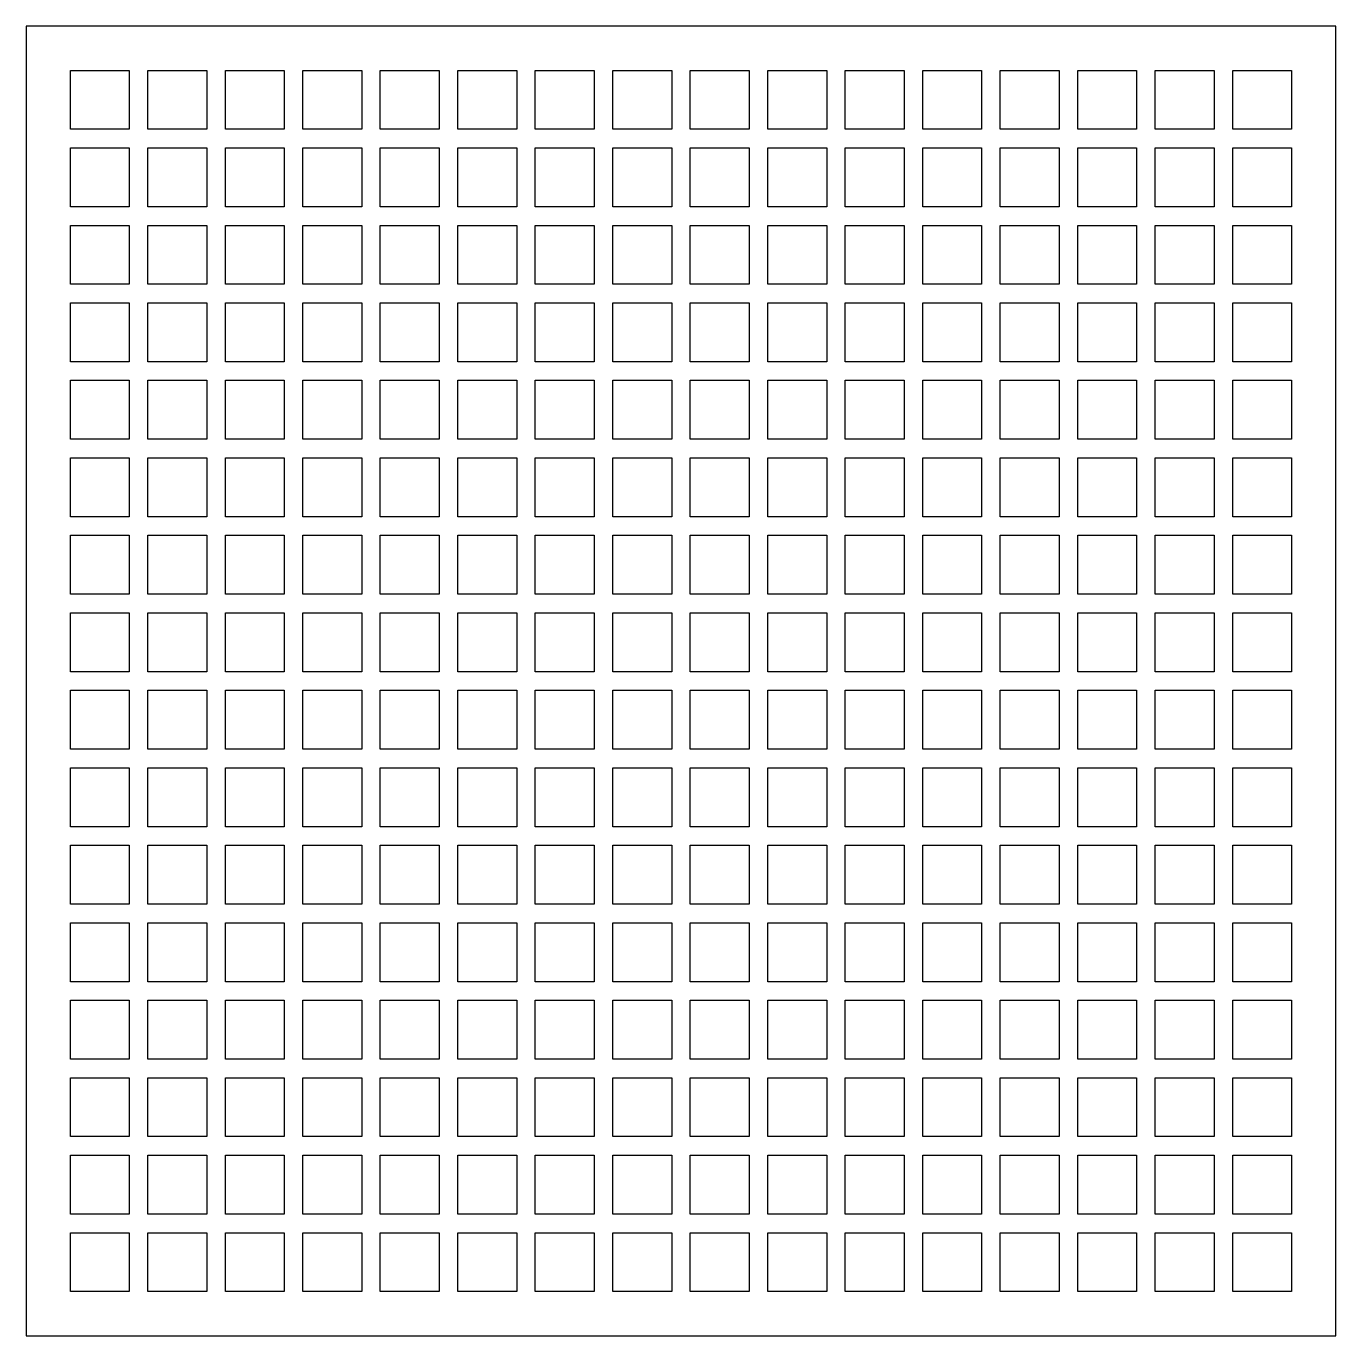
# Model space of a CAD drawing. Header units: metres. Extents: x 0 to 1167, y 0 to 1167.
# Drawn here: x 603 to 1167, y 0 to 563 of the extents above; entities that cross this region are included whole.
import ezdxf

# ---------------------------------------------------------------- set-up
doc = ezdxf.new("R2010")
doc.units = ezdxf.units.M

msp = doc.modelspace()

# ---------------------------------------------------------------- linework, layer by layer
for p, q in [((1166.67, 563.333), (603.333, 563.333)), ((603.333, 563.333), (603.333, 0)), ((1166.67, 0), (1166.67, 563.333)), ((622.333, 518.999), (622.333, 544.333)), ((622.333, 544.333), (647.666, 544.333)), ((647.666, 544.333), (647.666, 518.999)), ((655.666, 518.999), (655.666, 544.333)), ((655.666, 544.333), (680.999, 544.333)), ((680.999, 544.333), (680.999, 518.999)), ((688.999, 518.999), (688.999, 544.333)), ((688.999, 544.333), (714.333, 544.333)), ((714.333, 544.333), (714.333, 518.999)), ((722.333, 518.999), (722.333, 544.333)), ((722.333, 544.333), (747.666, 544.333)), ((747.666, 544.333), (747.666, 518.999)), ((755.666, 518.999), (755.666, 544.333)), ((755.666, 544.333), (780.999, 544.333)), ((780.999, 544.333), (780.999, 518.999)), ((788.999, 518.999), (788.999, 544.333)), ((788.999, 544.333), (814.333, 544.333)), ((814.333, 544.333), (814.333, 518.999)), ((822.333, 518.999), (822.333, 544.333)), ((822.333, 544.333), (847.666, 544.333)), ((847.666, 544.333), (847.666, 518.999)), ((855.666, 518.999), (855.666, 544.333)), ((855.666, 544.333), (880.999, 544.333)), ((880.999, 544.333), (880.999, 518.999)), ((888.999, 518.999), (888.999, 544.333)), ((888.999, 544.333), (914.332, 544.333)), ((914.332, 544.333), (914.332, 518.999)), ((922.332, 518.999), (922.332, 544.333)), ((922.332, 544.333), (947.666, 544.333)), ((947.666, 544.333), (947.666, 518.999)), ((955.666, 518.999), (955.666, 544.333)), ((955.666, 544.333), (980.999, 544.333)), ((980.999, 544.333), (980.999, 518.999)), ((988.999, 518.999), (988.999, 544.333)), ((988.999, 544.333), (1014.33, 544.333)), ((1014.33, 544.333), (1014.33, 518.999)), ((1022.33, 518.999), (1022.33, 544.333)), ((1022.33, 544.333), (1047.67, 544.333)), ((1047.67, 544.333), (1047.67, 518.999)), ((1055.67, 518.999), (1055.67, 544.333)), ((1055.67, 544.333), (1081, 544.333)), ((1081, 544.333), (1081, 518.999)), ((1089, 518.999), (1089, 544.333)), ((1089, 544.333), (1114.33, 544.333)), ((1114.33, 544.333), (1114.33, 518.999)), ((1122.33, 518.999), (1122.33, 544.333)), ((1122.33, 544.333), (1147.67, 544.333)), ((1147.67, 544.333), (1147.67, 518.999)), ((647.666, 518.999), (622.333, 518.999)), ((680.999, 518.999), (655.666, 518.999)), ((714.333, 518.999), (688.999, 518.999)), ((747.666, 518.999), (722.333, 518.999)), ((780.999, 518.999), (755.666, 518.999)), ((814.333, 518.999), (788.999, 518.999)), ((847.666, 518.999), (822.333, 518.999)), ((880.999, 518.999), (855.666, 518.999)), ((914.332, 518.999), (888.999, 518.999)), ((947.666, 518.999), (922.332, 518.999)), ((980.999, 518.999), (955.666, 518.999)), ((1014.33, 518.999), (988.999, 518.999)), ((1047.67, 518.999), (1022.33, 518.999)), ((1081, 518.999), (1055.67, 518.999)), ((1114.33, 518.999), (1089, 518.999)), ((1147.67, 518.999), (1122.33, 518.999)), ((622.333, 485.666), (622.333, 510.999)), ((622.333, 510.999), (647.666, 510.999)), ((647.666, 510.999), (647.666, 485.666)), ((655.666, 485.666), (655.666, 510.999)), ((655.666, 510.999), (680.999, 510.999)), ((680.999, 510.999), (680.999, 485.666)), ((688.999, 485.666), (688.999, 510.999)), ((688.999, 510.999), (714.333, 510.999)), ((714.333, 510.999), (714.333, 485.666)), ((722.333, 485.666), (722.333, 510.999)), ((722.333, 510.999), (747.666, 510.999)), ((747.666, 510.999), (747.666, 485.666)), ((755.666, 485.666), (755.666, 510.999)), ((755.666, 510.999), (780.999, 510.999)), ((780.999, 510.999), (780.999, 485.666)), ((788.999, 485.666), (788.999, 510.999)), ((788.999, 510.999), (814.333, 510.999)), ((814.333, 510.999), (814.333, 485.666)), ((822.333, 485.666), (822.333, 510.999)), ((822.333, 510.999), (847.666, 510.999)), ((847.666, 510.999), (847.666, 485.666)), ((855.666, 485.666), (855.666, 510.999)), ((855.666, 510.999), (880.999, 510.999)), ((880.999, 510.999), (880.999, 485.666)), ((888.999, 485.666), (888.999, 510.999)), ((888.999, 510.999), (914.332, 510.999)), ((914.332, 510.999), (914.332, 485.666)), ((922.332, 485.666), (922.332, 510.999)), ((922.332, 510.999), (947.666, 510.999)), ((947.666, 510.999), (947.666, 485.666)), ((955.666, 485.666), (955.666, 510.999)), ((955.666, 510.999), (980.999, 510.999)), ((980.999, 510.999), (980.999, 485.666)), ((988.999, 485.666), (988.999, 510.999)), ((988.999, 510.999), (1014.33, 510.999)), ((1014.33, 510.999), (1014.33, 485.666)), ((1022.33, 485.666), (1022.33, 510.999)), ((1022.33, 510.999), (1047.67, 510.999)), ((1047.67, 510.999), (1047.67, 485.666)), ((1055.67, 485.666), (1055.67, 510.999)), ((1055.67, 510.999), (1081, 510.999)), ((1081, 510.999), (1081, 485.666)), ((1089, 485.666), (1089, 510.999)), ((1089, 510.999), (1114.33, 510.999)), ((1114.33, 510.999), (1114.33, 485.666)), ((1122.33, 485.666), (1122.33, 510.999)), ((1122.33, 510.999), (1147.67, 510.999)), ((1147.67, 510.999), (1147.67, 485.666)), ((647.666, 485.666), (622.333, 485.666)), ((680.999, 485.666), (655.666, 485.666)), ((714.333, 485.666), (688.999, 485.666)), ((747.666, 485.666), (722.333, 485.666)), ((780.999, 485.666), (755.666, 485.666)), ((814.333, 485.666), (788.999, 485.666)), ((847.666, 485.666), (822.333, 485.666)), ((880.999, 485.666), (855.666, 485.666)), ((914.332, 485.666), (888.999, 485.666)), ((947.666, 485.666), (922.332, 485.666)), ((980.999, 485.666), (955.666, 485.666)), ((1014.33, 485.666), (988.999, 485.666)), ((1047.67, 485.666), (1022.33, 485.666)), ((1081, 485.666), (1055.67, 485.666)), ((1114.33, 485.666), (1089, 485.666)), ((1147.67, 485.666), (1122.33, 485.666)), ((622.333, 452.333), (622.333, 477.666)), ((622.333, 477.666), (647.666, 477.666)), ((647.666, 477.666), (647.666, 452.333)), ((655.666, 452.333), (655.666, 477.666)), ((655.666, 477.666), (680.999, 477.666)), ((680.999, 477.666), (680.999, 452.333)), ((688.999, 452.333), (688.999, 477.666)), ((688.999, 477.666), (714.333, 477.666)), ((714.333, 477.666), (714.333, 452.333)), ((722.333, 452.333), (722.333, 477.666)), ((722.333, 477.666), (747.666, 477.666)), ((747.666, 477.666), (747.666, 452.333)), ((755.666, 452.333), (755.666, 477.666)), ((755.666, 477.666), (780.999, 477.666)), ((780.999, 477.666), (780.999, 452.333)), ((788.999, 452.333), (788.999, 477.666)), ((788.999, 477.666), (814.333, 477.666)), ((814.333, 477.666), (814.333, 452.333)), ((822.333, 452.333), (822.333, 477.666)), ((822.333, 477.666), (847.666, 477.666)), ((847.666, 477.666), (847.666, 452.333)), ((855.666, 452.333), (855.666, 477.666)), ((855.666, 477.666), (880.999, 477.666)), ((880.999, 477.666), (880.999, 452.333)), ((888.999, 452.333), (888.999, 477.666)), ((888.999, 477.666), (914.332, 477.666)), ((914.332, 477.666), (914.332, 452.333)), ((922.332, 452.333), (922.332, 477.666)), ((922.332, 477.666), (947.666, 477.666)), ((947.666, 477.666), (947.666, 452.333)), ((955.666, 452.333), (955.666, 477.666)), ((955.666, 477.666), (980.999, 477.666)), ((980.999, 477.666), (980.999, 452.333)), ((988.999, 452.333), (988.999, 477.666)), ((988.999, 477.666), (1014.33, 477.666)), ((1014.33, 477.666), (1014.33, 452.333)), ((1022.33, 452.333), (1022.33, 477.666)), ((1022.33, 477.666), (1047.67, 477.666)), ((1047.67, 477.666), (1047.67, 452.333)), ((1055.67, 452.333), (1055.67, 477.666)), ((1055.67, 477.666), (1081, 477.666)), ((1081, 477.666), (1081, 452.333)), ((1089, 452.333), (1089, 477.666)), ((1089, 477.666), (1114.33, 477.666)), ((1114.33, 477.666), (1114.33, 452.333)), ((1122.33, 452.333), (1122.33, 477.666)), ((1122.33, 477.666), (1147.67, 477.666)), ((1147.67, 477.666), (1147.67, 452.333)), ((647.666, 452.333), (622.333, 452.333)), ((680.999, 452.333), (655.666, 452.333)), ((714.333, 452.333), (688.999, 452.333)), ((747.666, 452.333), (722.333, 452.333)), ((780.999, 452.333), (755.666, 452.333)), ((814.333, 452.333), (788.999, 452.333)), ((847.666, 452.333), (822.333, 452.333)), ((880.999, 452.333), (855.666, 452.333)), ((914.332, 452.333), (888.999, 452.333)), ((947.666, 452.333), (922.332, 452.333)), ((980.999, 452.333), (955.666, 452.333)), ((1014.33, 452.333), (988.999, 452.333)), ((1047.67, 452.333), (1022.33, 452.333)), ((1081, 452.333), (1055.67, 452.333)), ((1114.33, 452.333), (1089, 452.333)), ((1147.67, 452.333), (1122.33, 452.333)), ((622.333, 419), (622.333, 444.333)), ((622.333, 444.333), (647.666, 444.333)), ((647.666, 444.333), (647.666, 419)), ((655.666, 419), (655.666, 444.333)), ((655.666, 444.333), (680.999, 444.333)), ((680.999, 444.333), (680.999, 419)), ((688.999, 419), (688.999, 444.333)), ((688.999, 444.333), (714.333, 444.333)), ((714.333, 444.333), (714.333, 419)), ((722.333, 419), (722.333, 444.333)), ((722.333, 444.333), (747.666, 444.333)), ((747.666, 444.333), (747.666, 419)), ((755.666, 419), (755.666, 444.333)), ((755.666, 444.333), (780.999, 444.333)), ((780.999, 444.333), (780.999, 419)), ((788.999, 419), (788.999, 444.333)), ((788.999, 444.333), (814.333, 444.333)), ((814.333, 444.333), (814.333, 419)), ((822.333, 419), (822.333, 444.333)), ((822.333, 444.333), (847.666, 444.333)), ((847.666, 444.333), (847.666, 419)), ((855.666, 419), (855.666, 444.333)), ((855.666, 444.333), (880.999, 444.333)), ((880.999, 444.333), (880.999, 419)), ((888.999, 419), (888.999, 444.333)), ((888.999, 444.333), (914.332, 444.333)), ((914.332, 444.333), (914.332, 419)), ((922.332, 419), (922.332, 444.333)), ((922.332, 444.333), (947.666, 444.333)), ((947.666, 444.333), (947.666, 419)), ((955.666, 419), (955.666, 444.333)), ((955.666, 444.333), (980.999, 444.333)), ((980.999, 444.333), (980.999, 419)), ((988.999, 419), (988.999, 444.333)), ((988.999, 444.333), (1014.33, 444.333)), ((1014.33, 444.333), (1014.33, 419)), ((1022.33, 419), (1022.33, 444.333)), ((1022.33, 444.333), (1047.67, 444.333)), ((1047.67, 444.333), (1047.67, 419)), ((1055.67, 419), (1055.67, 444.333)), ((1055.67, 444.333), (1081, 444.333)), ((1081, 444.333), (1081, 419)), ((1089, 419), (1089, 444.333)), ((1089, 444.333), (1114.33, 444.333)), ((1114.33, 444.333), (1114.33, 419)), ((1122.33, 419), (1122.33, 444.333)), ((1122.33, 444.333), (1147.67, 444.333)), ((1147.67, 444.333), (1147.67, 419)), ((647.666, 419), (622.333, 419)), ((680.999, 419), (655.666, 419)), ((714.333, 419), (688.999, 419)), ((747.666, 419), (722.333, 419)), ((780.999, 419), (755.666, 419)), ((814.333, 419), (788.999, 419)), ((847.666, 419), (822.333, 419)), ((880.999, 419), (855.666, 419)), ((914.332, 419), (888.999, 419)), ((947.666, 419), (922.332, 419)), ((980.999, 419), (955.666, 419)), ((1014.33, 419), (988.999, 419)), ((1047.67, 419), (1022.33, 419)), ((1081, 419), (1055.67, 419)), ((1114.33, 419), (1089, 419)), ((1147.67, 419), (1122.33, 419)), ((622.333, 385.666), (622.333, 411)), ((622.333, 411), (647.666, 411)), ((647.666, 411), (647.666, 385.666)), ((655.666, 385.666), (655.666, 411)), ((655.666, 411), (680.999, 411)), ((680.999, 411), (680.999, 385.666)), ((688.999, 385.666), (688.999, 411)), ((688.999, 411), (714.333, 411)), ((714.333, 411), (714.333, 385.666)), ((722.333, 385.666), (722.333, 411)), ((722.333, 411), (747.666, 411)), ((747.666, 411), (747.666, 385.666)), ((755.666, 385.666), (755.666, 411)), ((755.666, 411), (780.999, 411)), ((780.999, 411), (780.999, 385.666)), ((788.999, 385.666), (788.999, 411)), ((788.999, 411), (814.333, 411)), ((814.333, 411), (814.333, 385.666)), ((822.333, 385.666), (822.333, 411)), ((822.333, 411), (847.666, 411)), ((847.666, 411), (847.666, 385.666)), ((855.666, 385.666), (855.666, 411)), ((855.666, 411), (880.999, 411)), ((880.999, 411), (880.999, 385.666)), ((888.999, 385.666), (888.999, 411)), ((888.999, 411), (914.332, 411)), ((914.332, 411), (914.332, 385.666)), ((922.332, 385.666), (922.332, 411)), ((922.332, 411), (947.666, 411)), ((947.666, 411), (947.666, 385.666)), ((955.666, 385.666), (955.666, 411)), ((955.666, 411), (980.999, 411)), ((980.999, 411), (980.999, 385.666)), ((988.999, 385.666), (988.999, 411)), ((988.999, 411), (1014.33, 411)), ((1014.33, 411), (1014.33, 385.666)), ((1022.33, 385.666), (1022.33, 411)), ((1022.33, 411), (1047.67, 411)), ((1047.67, 411), (1047.67, 385.666)), ((1055.67, 385.666), (1055.67, 411)), ((1055.67, 411), (1081, 411)), ((1081, 411), (1081, 385.666)), ((1089, 385.666), (1089, 411)), ((1089, 411), (1114.33, 411)), ((1114.33, 411), (1114.33, 385.666)), ((1122.33, 385.666), (1122.33, 411)), ((1122.33, 411), (1147.67, 411)), ((1147.67, 411), (1147.67, 385.666)), ((647.666, 385.666), (622.333, 385.666)), ((680.999, 385.666), (655.666, 385.666)), ((714.333, 385.666), (688.999, 385.666)), ((747.666, 385.666), (722.333, 385.666)), ((780.999, 385.666), (755.666, 385.666)), ((814.333, 385.666), (788.999, 385.666)), ((847.666, 385.666), (822.333, 385.666)), ((880.999, 385.666), (855.666, 385.666)), ((914.332, 385.666), (888.999, 385.666)), ((947.666, 385.666), (922.332, 385.666)), ((980.999, 385.666), (955.666, 385.666)), ((1014.33, 385.666), (988.999, 385.666)), ((1047.67, 385.666), (1022.33, 385.666)), ((1081, 385.666), (1055.67, 385.666)), ((1114.33, 385.666), (1089, 385.666)), ((1147.67, 385.666), (1122.33, 385.666)), ((622.333, 352.333), (622.333, 377.666)), ((622.333, 377.666), (647.666, 377.666)), ((647.666, 377.666), (647.666, 352.333)), ((655.666, 352.333), (655.666, 377.666)), ((655.666, 377.666), (680.999, 377.666)), ((680.999, 377.666), (680.999, 352.333)), ((688.999, 352.333), (688.999, 377.666)), ((688.999, 377.666), (714.333, 377.666)), ((714.333, 377.666), (714.333, 352.333)), ((722.333, 352.333), (722.333, 377.666)), ((722.333, 377.666), (747.666, 377.666)), ((747.666, 377.666), (747.666, 352.333)), ((755.666, 352.333), (755.666, 377.666)), ((755.666, 377.666), (780.999, 377.666)), ((780.999, 377.666), (780.999, 352.333)), ((788.999, 352.333), (788.999, 377.666)), ((788.999, 377.666), (814.333, 377.666)), ((814.333, 377.666), (814.333, 352.333)), ((822.333, 352.333), (822.333, 377.666)), ((822.333, 377.666), (847.666, 377.666)), ((847.666, 377.666), (847.666, 352.333)), ((855.666, 352.333), (855.666, 377.666)), ((855.666, 377.666), (880.999, 377.666)), ((880.999, 377.666), (880.999, 352.333)), ((888.999, 352.333), (888.999, 377.666)), ((888.999, 377.666), (914.332, 377.666)), ((914.332, 377.666), (914.332, 352.333)), ((922.332, 352.333), (922.332, 377.666)), ((922.332, 377.666), (947.666, 377.666)), ((947.666, 377.666), (947.666, 352.333)), ((955.666, 352.333), (955.666, 377.666)), ((955.666, 377.666), (980.999, 377.666)), ((980.999, 377.666), (980.999, 352.333)), ((988.999, 352.333), (988.999, 377.666)), ((988.999, 377.666), (1014.33, 377.666)), ((1014.33, 377.666), (1014.33, 352.333)), ((1022.33, 352.333), (1022.33, 377.666)), ((1022.33, 377.666), (1047.67, 377.666)), ((1047.67, 377.666), (1047.67, 352.333)), ((1055.67, 352.333), (1055.67, 377.666)), ((1055.67, 377.666), (1081, 377.666)), ((1081, 377.666), (1081, 352.333)), ((1089, 352.333), (1089, 377.666)), ((1089, 377.666), (1114.33, 377.666)), ((1114.33, 377.666), (1114.33, 352.333)), ((1122.33, 352.333), (1122.33, 377.666)), ((1122.33, 377.666), (1147.67, 377.666)), ((1147.67, 377.666), (1147.67, 352.333)), ((647.666, 352.333), (622.333, 352.333)), ((680.999, 352.333), (655.666, 352.333)), ((714.333, 352.333), (688.999, 352.333)), ((747.666, 352.333), (722.333, 352.333)), ((780.999, 352.333), (755.666, 352.333)), ((814.333, 352.333), (788.999, 352.333)), ((847.666, 352.333), (822.333, 352.333)), ((880.999, 352.333), (855.666, 352.333)), ((914.332, 352.333), (888.999, 352.333)), ((947.666, 352.333), (922.332, 352.333)), ((980.999, 352.333), (955.666, 352.333)), ((1014.33, 352.333), (988.999, 352.333)), ((1047.67, 352.333), (1022.33, 352.333)), ((1081, 352.333), (1055.67, 352.333)), ((1114.33, 352.333), (1089, 352.333)), ((1147.67, 352.333), (1122.33, 352.333)), ((622.333, 319), (622.333, 344.333)), ((622.333, 344.333), (647.666, 344.333)), ((647.666, 344.333), (647.666, 319)), ((655.666, 319), (655.666, 344.333)), ((655.666, 344.333), (680.999, 344.333)), ((680.999, 344.333), (680.999, 319)), ((688.999, 319), (688.999, 344.333)), ((688.999, 344.333), (714.333, 344.333)), ((714.333, 344.333), (714.333, 319)), ((722.333, 319), (722.333, 344.333)), ((722.333, 344.333), (747.666, 344.333)), ((747.666, 344.333), (747.666, 319)), ((755.666, 319), (755.666, 344.333)), ((755.666, 344.333), (780.999, 344.333)), ((780.999, 344.333), (780.999, 319)), ((788.999, 319), (788.999, 344.333)), ((788.999, 344.333), (814.333, 344.333)), ((814.333, 344.333), (814.333, 319)), ((822.333, 319), (822.333, 344.333)), ((822.333, 344.333), (847.666, 344.333)), ((847.666, 344.333), (847.666, 319)), ((855.666, 319), (855.666, 344.333)), ((855.666, 344.333), (880.999, 344.333)), ((880.999, 344.333), (880.999, 319)), ((888.999, 319), (888.999, 344.333)), ((888.999, 344.333), (914.332, 344.333)), ((914.332, 344.333), (914.332, 319)), ((922.332, 319), (922.332, 344.333)), ((922.332, 344.333), (947.666, 344.333)), ((947.666, 344.333), (947.666, 319)), ((955.666, 319), (955.666, 344.333)), ((955.666, 344.333), (980.999, 344.333)), ((980.999, 344.333), (980.999, 319)), ((988.999, 319), (988.999, 344.333)), ((988.999, 344.333), (1014.33, 344.333)), ((1014.33, 344.333), (1014.33, 319)), ((1022.33, 319), (1022.33, 344.333)), ((1022.33, 344.333), (1047.67, 344.333)), ((1047.67, 344.333), (1047.67, 319)), ((1055.67, 319), (1055.67, 344.333)), ((1055.67, 344.333), (1081, 344.333)), ((1081, 344.333), (1081, 319)), ((1089, 319), (1089, 344.333)), ((1089, 344.333), (1114.33, 344.333)), ((1114.33, 344.333), (1114.33, 319)), ((1122.33, 319), (1122.33, 344.333)), ((1122.33, 344.333), (1147.67, 344.333)), ((1147.67, 344.333), (1147.67, 319)), ((647.666, 319), (622.333, 319)), ((680.999, 319), (655.666, 319)), ((714.333, 319), (688.999, 319)), ((747.666, 319), (722.333, 319)), ((780.999, 319), (755.666, 319)), ((814.333, 319), (788.999, 319)), ((847.666, 319), (822.333, 319)), ((880.999, 319), (855.666, 319)), ((914.332, 319), (888.999, 319)), ((947.666, 319), (922.332, 319)), ((980.999, 319), (955.666, 319)), ((1014.33, 319), (988.999, 319)), ((1047.67, 319), (1022.33, 319)), ((1081, 319), (1055.67, 319)), ((1114.33, 319), (1089, 319)), ((1147.67, 319), (1122.33, 319)), ((622.333, 285.666), (622.333, 311)), ((622.333, 311), (647.666, 311)), ((647.666, 311), (647.666, 285.666)), ((655.666, 285.666), (655.666, 311)), ((655.666, 311), (680.999, 311)), ((680.999, 311), (680.999, 285.666)), ((688.999, 285.666), (688.999, 311)), ((688.999, 311), (714.333, 311)), ((714.333, 311), (714.333, 285.666)), ((722.333, 285.666), (722.333, 311)), ((722.333, 311), (747.666, 311)), ((747.666, 311), (747.666, 285.666)), ((755.666, 285.666), (755.666, 311)), ((755.666, 311), (780.999, 311)), ((780.999, 311), (780.999, 285.666)), ((788.999, 285.666), (788.999, 311)), ((788.999, 311), (814.333, 311)), ((814.333, 311), (814.333, 285.666)), ((822.333, 285.666), (822.333, 311)), ((822.333, 311), (847.666, 311)), ((847.666, 311), (847.666, 285.666)), ((855.666, 285.666), (855.666, 311)), ((855.666, 311), (880.999, 311)), ((880.999, 311), (880.999, 285.666)), ((888.999, 285.666), (888.999, 311)), ((888.999, 311), (914.332, 311)), ((914.332, 311), (914.332, 285.666)), ((922.332, 285.666), (922.332, 311)), ((922.332, 311), (947.666, 311)), ((947.666, 311), (947.666, 285.666)), ((955.666, 285.666), (955.666, 311)), ((955.666, 311), (980.999, 311)), ((980.999, 311), (980.999, 285.666)), ((988.999, 285.666), (988.999, 311)), ((988.999, 311), (1014.33, 311)), ((1014.33, 311), (1014.33, 285.666)), ((1022.33, 285.666), (1022.33, 311)), ((1022.33, 311), (1047.67, 311)), ((1047.67, 311), (1047.67, 285.666)), ((1055.67, 285.666), (1055.67, 311)), ((1055.67, 311), (1081, 311)), ((1081, 311), (1081, 285.666)), ((1089, 285.666), (1089, 311)), ((1089, 311), (1114.33, 311)), ((1114.33, 311), (1114.33, 285.666)), ((1122.33, 285.666), (1122.33, 311)), ((1122.33, 311), (1147.67, 311)), ((1147.67, 311), (1147.67, 285.666)), ((647.666, 285.666), (622.333, 285.666)), ((680.999, 285.666), (655.666, 285.666)), ((714.333, 285.666), (688.999, 285.666)), ((747.666, 285.666), (722.333, 285.666)), ((780.999, 285.666), (755.666, 285.666)), ((814.333, 285.666), (788.999, 285.666)), ((847.666, 285.666), (822.333, 285.666)), ((880.999, 285.666), (855.666, 285.666)), ((914.332, 285.666), (888.999, 285.666)), ((947.666, 285.666), (922.332, 285.666)), ((980.999, 285.666), (955.666, 285.666)), ((1014.33, 285.666), (988.999, 285.666)), ((1047.67, 285.666), (1022.33, 285.666)), ((1081, 285.666), (1055.67, 285.666)), ((1114.33, 285.666), (1089, 285.666)), ((1147.67, 285.666), (1122.33, 285.666)), ((622.333, 252.333), (622.333, 277.666)), ((622.333, 277.666), (647.666, 277.666)), ((647.666, 277.666), (647.666, 252.333)), ((655.666, 252.333), (655.666, 277.666)), ((655.666, 277.666), (680.999, 277.666)), ((680.999, 277.666), (680.999, 252.333)), ((688.999, 252.333), (688.999, 277.666)), ((688.999, 277.666), (714.333, 277.666)), ((714.333, 277.666), (714.333, 252.333)), ((722.333, 252.333), (722.333, 277.666)), ((722.333, 277.666), (747.666, 277.666)), ((747.666, 277.666), (747.666, 252.333)), ((755.666, 252.333), (755.666, 277.666)), ((755.666, 277.666), (780.999, 277.666)), ((780.999, 277.666), (780.999, 252.333)), ((788.999, 252.333), (788.999, 277.666)), ((788.999, 277.666), (814.333, 277.666)), ((814.333, 277.666), (814.333, 252.333)), ((822.333, 252.333), (822.333, 277.666)), ((822.333, 277.666), (847.666, 277.666)), ((847.666, 277.666), (847.666, 252.333)), ((855.666, 252.333), (855.666, 277.666)), ((855.666, 277.666), (880.999, 277.666)), ((880.999, 277.666), (880.999, 252.333)), ((888.999, 252.333), (888.999, 277.666)), ((888.999, 277.666), (914.332, 277.666)), ((914.332, 277.666), (914.332, 252.333)), ((922.332, 252.333), (922.332, 277.666)), ((922.332, 277.666), (947.666, 277.666)), ((947.666, 277.666), (947.666, 252.333)), ((955.666, 252.333), (955.666, 277.666)), ((955.666, 277.666), (980.999, 277.666)), ((980.999, 277.666), (980.999, 252.333)), ((988.999, 252.333), (988.999, 277.666)), ((988.999, 277.666), (1014.33, 277.666)), ((1014.33, 277.666), (1014.33, 252.333)), ((1022.33, 252.333), (1022.33, 277.666)), ((1022.33, 277.666), (1047.67, 277.666)), ((1047.67, 277.666), (1047.67, 252.333)), ((1055.67, 252.333), (1055.67, 277.666)), ((1055.67, 277.666), (1081, 277.666)), ((1081, 277.666), (1081, 252.333)), ((1089, 252.333), (1089, 277.666)), ((1089, 277.666), (1114.33, 277.666)), ((1114.33, 277.666), (1114.33, 252.333)), ((1122.33, 252.333), (1122.33, 277.666)), ((1122.33, 277.666), (1147.67, 277.666)), ((1147.67, 277.666), (1147.67, 252.333)), ((647.666, 252.333), (622.333, 252.333)), ((680.999, 252.333), (655.666, 252.333)), ((714.333, 252.333), (688.999, 252.333)), ((747.666, 252.333), (722.333, 252.333)), ((780.999, 252.333), (755.666, 252.333)), ((814.333, 252.333), (788.999, 252.333)), ((847.666, 252.333), (822.333, 252.333)), ((880.999, 252.333), (855.666, 252.333)), ((914.332, 252.333), (888.999, 252.333)), ((947.666, 252.333), (922.332, 252.333)), ((980.999, 252.333), (955.666, 252.333)), ((1014.33, 252.333), (988.999, 252.333)), ((1047.67, 252.333), (1022.33, 252.333)), ((1081, 252.333), (1055.67, 252.333)), ((1114.33, 252.333), (1089, 252.333)), ((1147.67, 252.333), (1122.33, 252.333)), ((622.333, 219), (622.333, 244.333)), ((622.333, 244.333), (647.666, 244.333)), ((647.666, 244.333), (647.666, 219)), ((655.666, 219), (655.666, 244.333)), ((655.666, 244.333), (680.999, 244.333)), ((680.999, 244.333), (680.999, 219)), ((688.999, 219), (688.999, 244.333)), ((688.999, 244.333), (714.333, 244.333)), ((714.333, 244.333), (714.333, 219)), ((722.333, 219), (722.333, 244.333)), ((722.333, 244.333), (747.666, 244.333)), ((747.666, 244.333), (747.666, 219)), ((755.666, 219), (755.666, 244.333)), ((755.666, 244.333), (780.999, 244.333)), ((780.999, 244.333), (780.999, 219)), ((788.999, 219), (788.999, 244.333)), ((788.999, 244.333), (814.333, 244.333)), ((814.333, 244.333), (814.333, 219)), ((822.333, 219), (822.333, 244.333)), ((822.333, 244.333), (847.666, 244.333)), ((847.666, 244.333), (847.666, 219)), ((855.666, 219), (855.666, 244.333)), ((855.666, 244.333), (880.999, 244.333)), ((880.999, 244.333), (880.999, 219)), ((888.999, 219), (888.999, 244.333)), ((888.999, 244.333), (914.332, 244.333)), ((914.332, 244.333), (914.332, 219)), ((922.332, 219), (922.332, 244.333)), ((922.332, 244.333), (947.666, 244.333)), ((947.666, 244.333), (947.666, 219)), ((955.666, 219), (955.666, 244.333)), ((955.666, 244.333), (980.999, 244.333)), ((980.999, 244.333), (980.999, 219)), ((988.999, 219), (988.999, 244.333)), ((988.999, 244.333), (1014.33, 244.333)), ((1014.33, 244.333), (1014.33, 219)), ((1022.33, 219), (1022.33, 244.333)), ((1022.33, 244.333), (1047.67, 244.333)), ((1047.67, 244.333), (1047.67, 219)), ((1055.67, 219), (1055.67, 244.333)), ((1055.67, 244.333), (1081, 244.333)), ((1081, 244.333), (1081, 219)), ((1089, 219), (1089, 244.333)), ((1089, 244.333), (1114.33, 244.333)), ((1114.33, 244.333), (1114.33, 219)), ((1122.33, 219), (1122.33, 244.333)), ((1122.33, 244.333), (1147.67, 244.333)), ((1147.67, 244.333), (1147.67, 219)), ((647.666, 219), (622.333, 219)), ((680.999, 219), (655.666, 219)), ((714.333, 219), (688.999, 219)), ((747.666, 219), (722.333, 219)), ((780.999, 219), (755.666, 219)), ((814.333, 219), (788.999, 219)), ((847.666, 219), (822.333, 219)), ((880.999, 219), (855.666, 219)), ((914.332, 219), (888.999, 219)), ((947.666, 219), (922.332, 219)), ((980.999, 219), (955.666, 219)), ((1014.33, 219), (988.999, 219)), ((1047.67, 219), (1022.33, 219)), ((1081, 219), (1055.67, 219)), ((1114.33, 219), (1089, 219)), ((1147.67, 219), (1122.33, 219)), ((622.333, 185.666), (622.333, 211)), ((622.333, 211), (647.666, 211)), ((647.666, 211), (647.666, 185.666)), ((655.666, 185.666), (655.666, 211)), ((655.666, 211), (680.999, 211)), ((680.999, 211), (680.999, 185.666)), ((688.999, 185.666), (688.999, 211)), ((688.999, 211), (714.333, 211)), ((714.333, 211), (714.333, 185.666)), ((722.333, 185.666), (722.333, 211)), ((722.333, 211), (747.666, 211)), ((747.666, 211), (747.666, 185.666)), ((755.666, 185.666), (755.666, 211)), ((755.666, 211), (780.999, 211)), ((780.999, 211), (780.999, 185.666)), ((788.999, 185.666), (788.999, 211)), ((788.999, 211), (814.333, 211)), ((814.333, 211), (814.333, 185.666)), ((822.333, 185.666), (822.333, 211)), ((822.333, 211), (847.666, 211)), ((847.666, 211), (847.666, 185.666)), ((855.666, 185.666), (855.666, 211)), ((855.666, 211), (880.999, 211)), ((880.999, 211), (880.999, 185.666)), ((888.999, 185.666), (888.999, 211)), ((888.999, 211), (914.332, 211)), ((914.332, 211), (914.332, 185.666)), ((922.332, 185.666), (922.332, 211)), ((922.332, 211), (947.666, 211)), ((947.666, 211), (947.666, 185.666)), ((955.666, 185.666), (955.666, 211)), ((955.666, 211), (980.999, 211)), ((980.999, 211), (980.999, 185.666)), ((988.999, 185.666), (988.999, 211)), ((988.999, 211), (1014.33, 211)), ((1014.33, 211), (1014.33, 185.666)), ((1022.33, 185.666), (1022.33, 211)), ((1022.33, 211), (1047.67, 211)), ((1047.67, 211), (1047.67, 185.666)), ((1055.67, 185.666), (1055.67, 211)), ((1055.67, 211), (1081, 211)), ((1081, 211), (1081, 185.666)), ((1089, 185.666), (1089, 211)), ((1089, 211), (1114.33, 211)), ((1114.33, 211), (1114.33, 185.666)), ((1122.33, 185.666), (1122.33, 211)), ((1122.33, 211), (1147.67, 211)), ((1147.67, 211), (1147.67, 185.666)), ((647.666, 185.666), (622.333, 185.666)), ((680.999, 185.666), (655.666, 185.666)), ((714.333, 185.666), (688.999, 185.666)), ((747.666, 185.666), (722.333, 185.666)), ((780.999, 185.666), (755.666, 185.666)), ((814.333, 185.666), (788.999, 185.666)), ((847.666, 185.666), (822.333, 185.666)), ((880.999, 185.666), (855.666, 185.666)), ((914.332, 185.666), (888.999, 185.666)), ((947.666, 185.666), (922.332, 185.666)), ((980.999, 185.666), (955.666, 185.666)), ((1014.33, 185.666), (988.999, 185.666)), ((1047.67, 185.666), (1022.33, 185.666)), ((1081, 185.666), (1055.67, 185.666)), ((1114.33, 185.666), (1089, 185.666)), ((1147.67, 185.666), (1122.33, 185.666)), ((622.333, 152.333), (622.333, 177.666)), ((622.333, 177.666), (647.666, 177.666)), ((647.666, 177.666), (647.666, 152.333)), ((655.666, 152.333), (655.666, 177.666)), ((655.666, 177.666), (680.999, 177.666)), ((680.999, 177.666), (680.999, 152.333)), ((688.999, 152.333), (688.999, 177.666)), ((688.999, 177.666), (714.333, 177.666)), ((714.333, 177.666), (714.333, 152.333)), ((722.333, 152.333), (722.333, 177.666)), ((722.333, 177.666), (747.666, 177.666)), ((747.666, 177.666), (747.666, 152.333)), ((755.666, 152.333), (755.666, 177.666)), ((755.666, 177.666), (780.999, 177.666)), ((780.999, 177.666), (780.999, 152.333)), ((788.999, 152.333), (788.999, 177.666)), ((788.999, 177.666), (814.333, 177.666)), ((814.333, 177.666), (814.333, 152.333)), ((822.333, 152.333), (822.333, 177.666)), ((822.333, 177.666), (847.666, 177.666)), ((847.666, 177.666), (847.666, 152.333)), ((855.666, 152.333), (855.666, 177.666)), ((855.666, 177.666), (880.999, 177.666)), ((880.999, 177.666), (880.999, 152.333)), ((888.999, 152.333), (888.999, 177.666)), ((888.999, 177.666), (914.332, 177.666)), ((914.332, 177.666), (914.332, 152.333)), ((922.332, 152.333), (922.332, 177.666)), ((922.332, 177.666), (947.666, 177.666)), ((947.666, 177.666), (947.666, 152.333)), ((955.666, 152.333), (955.666, 177.666)), ((955.666, 177.666), (980.999, 177.666)), ((980.999, 177.666), (980.999, 152.333)), ((988.999, 152.333), (988.999, 177.666)), ((988.999, 177.666), (1014.33, 177.666)), ((1014.33, 177.666), (1014.33, 152.333)), ((1022.33, 152.333), (1022.33, 177.666)), ((1022.33, 177.666), (1047.67, 177.666)), ((1047.67, 177.666), (1047.67, 152.333)), ((1055.67, 152.333), (1055.67, 177.666)), ((1055.67, 177.666), (1081, 177.666)), ((1081, 177.666), (1081, 152.333)), ((1089, 152.333), (1089, 177.666)), ((1089, 177.666), (1114.33, 177.666)), ((1114.33, 177.666), (1114.33, 152.333)), ((1122.33, 152.333), (1122.33, 177.666)), ((1122.33, 177.666), (1147.67, 177.666)), ((1147.67, 177.666), (1147.67, 152.333)), ((647.666, 152.333), (622.333, 152.333)), ((680.999, 152.333), (655.666, 152.333)), ((714.333, 152.333), (688.999, 152.333)), ((747.666, 152.333), (722.333, 152.333)), ((780.999, 152.333), (755.666, 152.333)), ((814.333, 152.333), (788.999, 152.333)), ((847.666, 152.333), (822.333, 152.333)), ((880.999, 152.333), (855.666, 152.333)), ((914.332, 152.333), (888.999, 152.333)), ((947.666, 152.333), (922.332, 152.333)), ((980.999, 152.333), (955.666, 152.333)), ((1014.33, 152.333), (988.999, 152.333)), ((1047.67, 152.333), (1022.33, 152.333)), ((1081, 152.333), (1055.67, 152.333)), ((1114.33, 152.333), (1089, 152.333)), ((1147.67, 152.333), (1122.33, 152.333)), ((622.333, 119), (622.333, 144.333)), ((622.333, 144.333), (647.666, 144.333)), ((647.666, 144.333), (647.666, 119)), ((655.666, 119), (655.666, 144.333)), ((655.666, 144.333), (680.999, 144.333)), ((680.999, 144.333), (680.999, 119)), ((688.999, 119), (688.999, 144.333)), ((688.999, 144.333), (714.333, 144.333)), ((714.333, 144.333), (714.333, 119)), ((722.333, 119), (722.333, 144.333)), ((722.333, 144.333), (747.666, 144.333)), ((747.666, 144.333), (747.666, 119)), ((755.666, 119), (755.666, 144.333)), ((755.666, 144.333), (780.999, 144.333)), ((780.999, 144.333), (780.999, 119)), ((788.999, 119), (788.999, 144.333)), ((788.999, 144.333), (814.333, 144.333)), ((814.333, 144.333), (814.333, 119)), ((822.333, 119), (822.333, 144.333)), ((822.333, 144.333), (847.666, 144.333)), ((847.666, 144.333), (847.666, 119)), ((855.666, 119), (855.666, 144.333)), ((855.666, 144.333), (880.999, 144.333)), ((880.999, 144.333), (880.999, 119)), ((888.999, 119), (888.999, 144.333)), ((888.999, 144.333), (914.332, 144.333)), ((914.332, 144.333), (914.332, 119)), ((922.332, 119), (922.332, 144.333)), ((922.332, 144.333), (947.666, 144.333)), ((947.666, 144.333), (947.666, 119)), ((955.666, 119), (955.666, 144.333)), ((955.666, 144.333), (980.999, 144.333)), ((980.999, 144.333), (980.999, 119)), ((988.999, 119), (988.999, 144.333)), ((988.999, 144.333), (1014.33, 144.333)), ((1014.33, 144.333), (1014.33, 119)), ((1022.33, 119), (1022.33, 144.333)), ((1022.33, 144.333), (1047.67, 144.333)), ((1047.67, 144.333), (1047.67, 119)), ((1055.67, 119), (1055.67, 144.333)), ((1055.67, 144.333), (1081, 144.333)), ((1081, 144.333), (1081, 119)), ((1089, 119), (1089, 144.333)), ((1089, 144.333), (1114.33, 144.333)), ((1114.33, 144.333), (1114.33, 119)), ((1122.33, 119), (1122.33, 144.333)), ((1122.33, 144.333), (1147.67, 144.333)), ((1147.67, 144.333), (1147.67, 119)), ((647.666, 119), (622.333, 119)), ((680.999, 119), (655.666, 119)), ((714.333, 119), (688.999, 119)), ((747.666, 119), (722.333, 119)), ((780.999, 119), (755.666, 119)), ((814.333, 119), (788.999, 119)), ((847.666, 119), (822.333, 119)), ((880.999, 119), (855.666, 119)), ((914.332, 119), (888.999, 119)), ((947.666, 119), (922.332, 119)), ((980.999, 119), (955.666, 119)), ((1014.33, 119), (988.999, 119)), ((1047.67, 119), (1022.33, 119)), ((1081, 119), (1055.67, 119)), ((1114.33, 119), (1089, 119)), ((1147.67, 119), (1122.33, 119)), ((622.333, 85.6666), (622.333, 111)), ((622.333, 111), (647.666, 111)), ((647.666, 111), (647.666, 85.6666)), ((655.666, 85.6666), (655.666, 111)), ((655.666, 111), (680.999, 111)), ((680.999, 111), (680.999, 85.6666)), ((688.999, 85.6666), (688.999, 111)), ((688.999, 111), (714.333, 111)), ((714.333, 111), (714.333, 85.6666)), ((722.333, 85.6666), (722.333, 111)), ((722.333, 111), (747.666, 111)), ((747.666, 111), (747.666, 85.6666)), ((755.666, 85.6666), (755.666, 111)), ((755.666, 111), (780.999, 111)), ((780.999, 111), (780.999, 85.6666)), ((788.999, 85.6666), (788.999, 111)), ((788.999, 111), (814.333, 111)), ((814.333, 111), (814.333, 85.6666)), ((822.333, 85.6666), (822.333, 111)), ((822.333, 111), (847.666, 111)), ((847.666, 111), (847.666, 85.6666)), ((855.666, 85.6666), (855.666, 111)), ((855.666, 111), (880.999, 111)), ((880.999, 111), (880.999, 85.6666)), ((888.999, 85.6666), (888.999, 111)), ((888.999, 111), (914.332, 111)), ((914.332, 111), (914.332, 85.6666)), ((922.332, 85.6666), (922.332, 111)), ((922.332, 111), (947.666, 111)), ((947.666, 111), (947.666, 85.6666)), ((955.666, 85.6666), (955.666, 111)), ((955.666, 111), (980.999, 111)), ((980.999, 111), (980.999, 85.6666)), ((988.999, 85.6666), (988.999, 111)), ((988.999, 111), (1014.33, 111)), ((1014.33, 111), (1014.33, 85.6666)), ((1022.33, 85.6666), (1022.33, 111)), ((1022.33, 111), (1047.67, 111)), ((1047.67, 111), (1047.67, 85.6666)), ((1055.67, 85.6666), (1055.67, 111)), ((1055.67, 111), (1081, 111)), ((1081, 111), (1081, 85.6666)), ((1089, 85.6666), (1089, 111)), ((1089, 111), (1114.33, 111)), ((1114.33, 111), (1114.33, 85.6666)), ((1122.33, 85.6666), (1122.33, 111)), ((1122.33, 111), (1147.67, 111)), ((1147.67, 111), (1147.67, 85.6666)), ((647.666, 85.6666), (622.333, 85.6666)), ((680.999, 85.6666), (655.666, 85.6666)), ((714.333, 85.6666), (688.999, 85.6666)), ((747.666, 85.6666), (722.333, 85.6666)), ((780.999, 85.6666), (755.666, 85.6666)), ((814.333, 85.6666), (788.999, 85.6666)), ((847.666, 85.6666), (822.333, 85.6666)), ((880.999, 85.6666), (855.666, 85.6666)), ((914.332, 85.6666), (888.999, 85.6666)), ((947.666, 85.6666), (922.332, 85.6666)), ((980.999, 85.6666), (955.666, 85.6666)), ((1014.33, 85.6666), (988.999, 85.6666)), ((1047.67, 85.6666), (1022.33, 85.6666)), ((1081, 85.6666), (1055.67, 85.6666)), ((1114.33, 85.6666), (1089, 85.6666)), ((1147.67, 85.6666), (1122.33, 85.6666)), ((622.333, 52.3333), (622.333, 77.6666)), ((622.333, 77.6666), (647.666, 77.6666)), ((647.666, 77.6666), (647.666, 52.3333)), ((655.666, 52.3333), (655.666, 77.6666)), ((655.666, 77.6666), (680.999, 77.6666)), ((680.999, 77.6666), (680.999, 52.3333)), ((688.999, 52.3333), (688.999, 77.6666)), ((688.999, 77.6666), (714.333, 77.6666)), ((714.333, 77.6666), (714.333, 52.3333)), ((722.333, 52.3333), (722.333, 77.6666)), ((722.333, 77.6666), (747.666, 77.6666)), ((747.666, 77.6666), (747.666, 52.3333)), ((755.666, 52.3333), (755.666, 77.6666)), ((755.666, 77.6666), (780.999, 77.6666)), ((780.999, 77.6666), (780.999, 52.3333)), ((788.999, 52.3333), (788.999, 77.6666)), ((788.999, 77.6666), (814.333, 77.6666)), ((814.333, 77.6666), (814.333, 52.3333)), ((822.333, 52.3333), (822.333, 77.6666)), ((822.333, 77.6666), (847.666, 77.6666)), ((847.666, 77.6666), (847.666, 52.3333)), ((855.666, 52.3333), (855.666, 77.6666)), ((855.666, 77.6666), (880.999, 77.6666)), ((880.999, 77.6666), (880.999, 52.3333)), ((888.999, 52.3333), (888.999, 77.6666)), ((888.999, 77.6666), (914.332, 77.6666)), ((914.332, 77.6666), (914.332, 52.3333)), ((922.332, 52.3333), (922.332, 77.6666)), ((922.332, 77.6666), (947.666, 77.6666)), ((947.666, 77.6666), (947.666, 52.3333)), ((955.666, 52.3333), (955.666, 77.6666)), ((955.666, 77.6666), (980.999, 77.6666)), ((980.999, 77.6666), (980.999, 52.3333)), ((988.999, 52.3333), (988.999, 77.6666)), ((988.999, 77.6666), (1014.33, 77.6666)), ((1014.33, 77.6666), (1014.33, 52.3333)), ((1022.33, 52.3333), (1022.33, 77.6666)), ((1022.33, 77.6666), (1047.67, 77.6666)), ((1047.67, 77.6666), (1047.67, 52.3333)), ((1055.67, 52.3333), (1055.67, 77.6666)), ((1055.67, 77.6666), (1081, 77.6666)), ((1081, 77.6666), (1081, 52.3333)), ((1089, 52.3333), (1089, 77.6666)), ((1089, 77.6666), (1114.33, 77.6666)), ((1114.33, 77.6666), (1114.33, 52.3333)), ((1122.33, 52.3333), (1122.33, 77.6666)), ((1122.33, 77.6666), (1147.67, 77.6666)), ((1147.67, 77.6666), (1147.67, 52.3333)), ((647.666, 52.3333), (622.333, 52.3333)), ((680.999, 52.3333), (655.666, 52.3333)), ((714.333, 52.3333), (688.999, 52.3333)), ((747.666, 52.3333), (722.333, 52.3333)), ((780.999, 52.3333), (755.666, 52.3333)), ((814.333, 52.3333), (788.999, 52.3333)), ((847.666, 52.3333), (822.333, 52.3333)), ((880.999, 52.3333), (855.666, 52.3333)), ((914.332, 52.3333), (888.999, 52.3333)), ((947.666, 52.3333), (922.332, 52.3333)), ((980.999, 52.3333), (955.666, 52.3333)), ((1014.33, 52.3333), (988.999, 52.3333)), ((1047.67, 52.3333), (1022.33, 52.3333)), ((1081, 52.3333), (1055.67, 52.3333)), ((1114.33, 52.3333), (1089, 52.3333)), ((1147.67, 52.3333), (1122.33, 52.3333)), ((622.333, 19), (622.333, 44.3333)), ((622.333, 44.3333), (647.666, 44.3333)), ((647.666, 44.3333), (647.666, 19)), ((655.666, 19), (655.666, 44.3333)), ((655.666, 44.3333), (680.999, 44.3333)), ((680.999, 44.3333), (680.999, 19)), ((688.999, 19), (688.999, 44.3333)), ((688.999, 44.3333), (714.333, 44.3333)), ((714.333, 44.3333), (714.333, 19)), ((722.333, 19), (722.333, 44.3333)), ((722.333, 44.3333), (747.666, 44.3333)), ((747.666, 44.3333), (747.666, 19)), ((755.666, 19), (755.666, 44.3333)), ((755.666, 44.3333), (780.999, 44.3333)), ((780.999, 44.3333), (780.999, 19)), ((788.999, 19), (788.999, 44.3333)), ((788.999, 44.3333), (814.333, 44.3333)), ((814.333, 44.3333), (814.333, 19)), ((822.333, 19), (822.333, 44.3333)), ((822.333, 44.3333), (847.666, 44.3333)), ((847.666, 44.3333), (847.666, 19)), ((855.666, 19), (855.666, 44.3333)), ((855.666, 44.3333), (880.999, 44.3333)), ((880.999, 44.3333), (880.999, 19)), ((888.999, 19), (888.999, 44.3333)), ((888.999, 44.3333), (914.332, 44.3333)), ((914.332, 44.3333), (914.332, 19)), ((922.332, 19), (922.332, 44.3333)), ((922.332, 44.3333), (947.666, 44.3333)), ((947.666, 44.3333), (947.666, 19)), ((955.666, 19), (955.666, 44.3333)), ((955.666, 44.3333), (980.999, 44.3333)), ((980.999, 44.3333), (980.999, 19)), ((988.999, 19), (988.999, 44.3333)), ((988.999, 44.3333), (1014.33, 44.3333)), ((1014.33, 44.3333), (1014.33, 19)), ((1022.33, 19), (1022.33, 44.3333)), ((1022.33, 44.3333), (1047.67, 44.3333)), ((1047.67, 44.3333), (1047.67, 19)), ((1055.67, 19), (1055.67, 44.3333)), ((1055.67, 44.3333), (1081, 44.3333)), ((1081, 44.3333), (1081, 19)), ((1089, 19), (1089, 44.3333)), ((1089, 44.3333), (1114.33, 44.3333)), ((1114.33, 44.3333), (1114.33, 19)), ((1122.33, 19), (1122.33, 44.3333)), ((1122.33, 44.3333), (1147.67, 44.3333)), ((1147.67, 44.3333), (1147.67, 19)), ((647.666, 19), (622.333, 19)), ((680.999, 19), (655.666, 19)), ((714.333, 19), (688.999, 19)), ((747.666, 19), (722.333, 19)), ((780.999, 19), (755.666, 19)), ((814.333, 19), (788.999, 19)), ((847.666, 19), (822.333, 19)), ((880.999, 19), (855.666, 19)), ((914.332, 19), (888.999, 19)), ((947.666, 19), (922.332, 19)), ((980.999, 19), (955.666, 19)), ((1014.33, 19), (988.999, 19)), ((1047.67, 19), (1022.33, 19)), ((1081, 19), (1055.67, 19)), ((1114.33, 19), (1089, 19)), ((1147.67, 19), (1122.33, 19)), ((603.333, 0), (1166.67, 0))]:
    msp.add_line(p, q)

doc.saveas('drawing.dxf')
